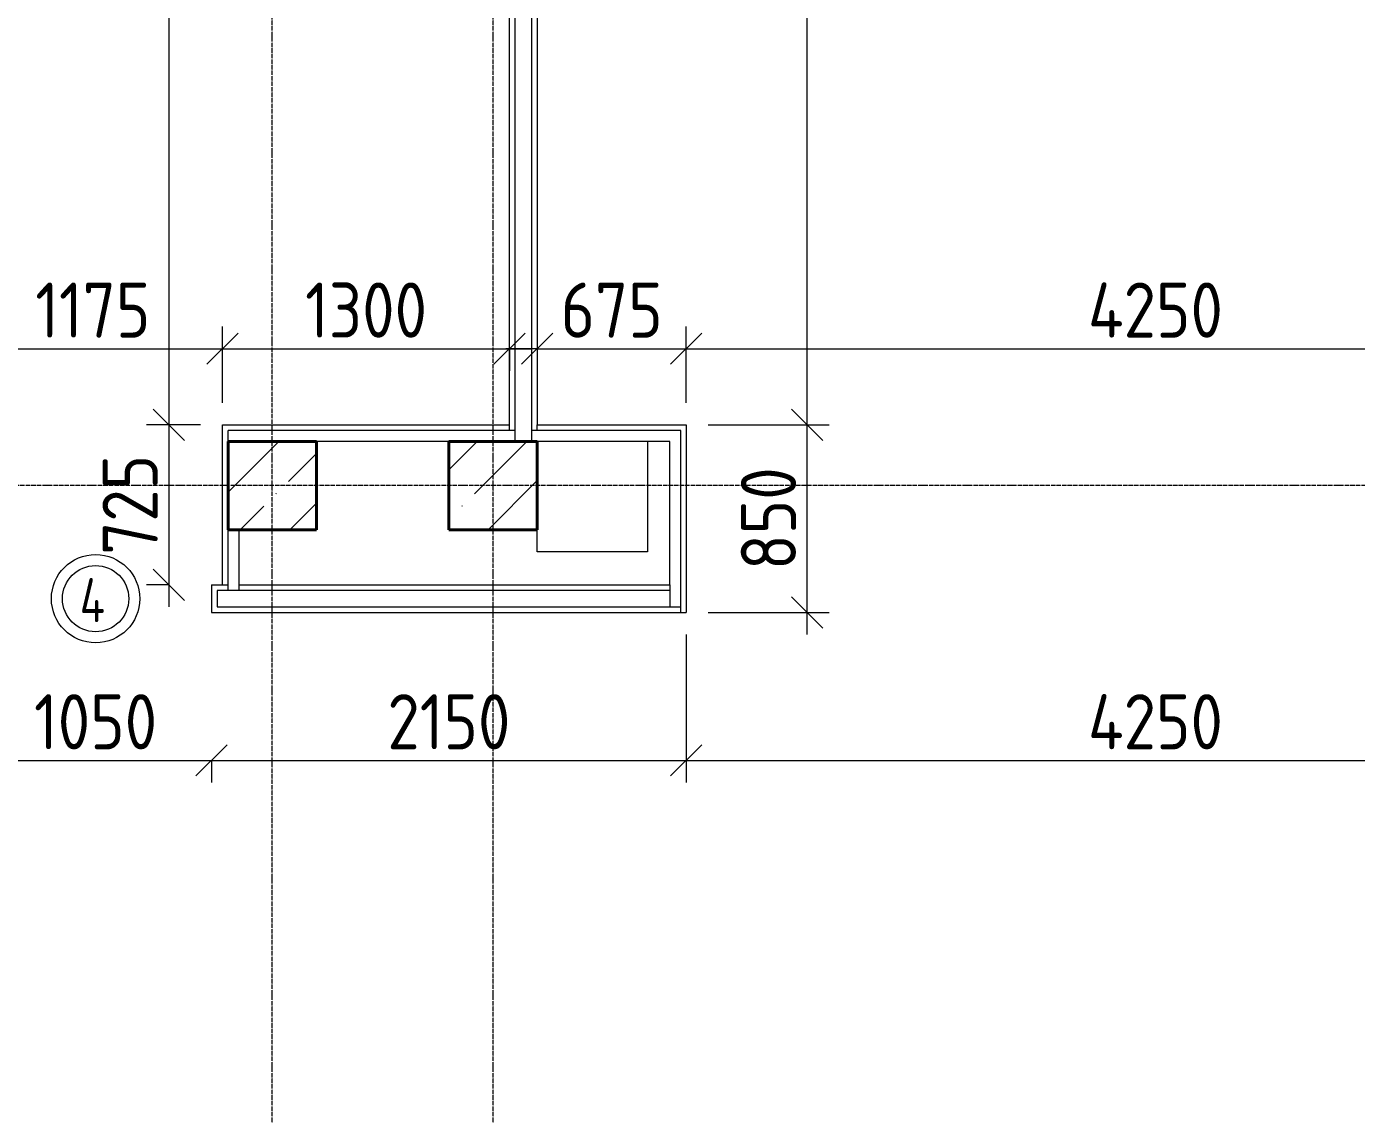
# Model space of a CAD drawing. Header units: millimetres. Extents: x -56773 to 225775, y -262288 to 26541.
# Drawn here: x 14971 to 20994, y -48309 to -43380 of the extents above; entities that cross this region are included whole.
import ezdxf

# ---------------------------------------------------------------- set-up
doc = ezdxf.new("R2010")
doc.units = ezdxf.units.MM
doc.linetypes.add('ADSK_Линия сетки', pattern=[25, 20, -2.5, 0, -2.5])
for name, color, linetype, lineweight in [('Марки дверей', 7, 'Continuous', 20), ('Несущие колонны', 7, 'Continuous', 18), ('Оси', 7, 'Continuous', 9), ('Перекрытие', 7, 'Continuous', 18), ('Размеры', 7, 'Continuous', 9), ('Стены несущие', 7, 'Continuous', 30), ('Стены отделка', 7, 'Continuous', 30), ('Стены штриховка', 7, 'Continuous', 9)]:
    doc.layers.add(name, color=color, linetype=linetype, lineweight=lineweight)
doc.styles.add('GOST Common_2', font='', dxfattribs={"width": 0.9, "height": 250})
doc.styles.add('GOST Common_B', font='', dxfattribs={"width": 0.8, "height": 200})
doc.styles.get('GOST Common_2').set_extended_font_data('GOST Common')
doc.styles.get('GOST Common_B').set_extended_font_data('GOST Common', bold=True)
doc.dimstyles.new('ADSK_Основной_2_0_3', dxfattribs={"dimscale": 304.8, "dimtxt": 201.142999, "dimasz": 0.463911, "dimexe": 0.328084, "dimexo": 0.328084, "dimgap": 0.164042, "dimtad": 1, "dimdec": 3, "dimrnd": 0.001, "dimdsep": 46, "dimtxsty": 'GOST Common_2', "dimblk1": 'OBLIQUE', "dimblk2": 'OBLIQUE', "dimsah": 1, "dimcen": 0.09, "dimdle": 0.328084, "dimazin": 2, "dimtfac": 1, "dimtdec": 4, "dimtix": 1, "dimtmove": 0, "dimatfit": 3, "dimfxl": 1, "dimtvp": 1, "dimtolj": 1, "dimtzin": 0, "dimlwd": 20, "dimlwe": 20, "dimarcsym": 2})
pattern_1 = [(45, (1283.93, -48864.63), (-224.5064, 224.5064), []), (45, (1508.44, -48864.63), (-224.5064, 224.5064), [396.875, -79.375, 3.353, -76.022])]

# ---------------------------------------------------------------- blocks, each defined once
blk = doc.blocks.new('ADSK_КолоннаЖБ_Прямоугольная - 400x400 мм-1807143-Кладочный план 1-го этажа')
at = {"layer": 'Несущие колонны', "lineweight": 40}
for p, q in [((-200, 200), (200, 200)), ((-200, -200), (-200, 200)), ((200, 200), (200, -200)), ((200, -200), (-200, -200))]:
    blk.add_line(p, q, dxfattribs=at)
blk = doc.blocks.new('М_двери1 - Марка экземпляра 2-3719212-Кладочный план 1-го этажа')
at = {"layer": 'Марки дверей'}
for radius in [2, 1.5]:
    blk.add_circle((0, 0), radius, dxfattribs=at)
blk = doc.blocks.new('_Oblique')
at = {"color": 0, "linetype": 'ByBlock', "lineweight": -2}
blk.add_line((-0.5, -0.5), (0.5, 0.5), dxfattribs=at)
blk = doc.blocks.new('*D3689')
at = {"layer": 'Defpoints', "color": 0, "transparency": 16777216}
for p in [(14758.9, -46604.9), (15808.9, -46604.9), (15808.9, -46704.9)]:
    blk.add_point(p, dxfattribs=at)
at = {"layer": 'Размеры', "color": 0, "lineweight": 20, "transparency": 16777216}
for p, q in [((14658.9, -46704.9), (15908.9, -46704.9)), ((14758.9, -46704.9), (14758.9, -46804.9)), ((15808.9, -46704.9), (15808.9, -46804.9))]:
    blk.add_line(p, q, dxfattribs=at)
at = {"layer": 'Размеры', "color": 0, "lineweight": 20, "transparency": 16777216, "xscale": 141.4, "yscale": 141.4, "zscale": 141.4, "rotation": 180}
blk.add_blockref('_Oblique', (14758.9, -46704.9), dxfattribs=at)
at = {"layer": 'Размеры', "color": 0, "lineweight": 20, "transparency": 16777216, "xscale": 141.4, "yscale": 141.4, "zscale": 141.4}
blk.add_blockref('_Oblique', (15808.9, -46704.9), dxfattribs=at)
at = {"layer": 'Размеры', "color": 0, "lineweight": 9, "transparency": 16777216, "insert": (15283.9, -46529.9), "char_height": 250, "width": 560.473, "attachment_point": 5, "style": 'GOST Common_2'}
blk.add_mtext('\\A1;1050', dxfattribs=at)
blk = doc.blocks.new('*D3690')
at = {"layer": 'Defpoints', "color": 0, "transparency": 16777216}
for p in [(17958.9, -46034.7), (15808.9, -46604.9), (17958.9, -46704.9)]:
    blk.add_point(p, dxfattribs=at)
at = {"layer": 'Размеры', "color": 0, "lineweight": 20, "transparency": 16777216}
for p, q in [((17958.9, -46134.7), (17958.9, -46804.9)), ((15708.9, -46704.9), (18058.9, -46704.9)), ((15808.9, -46704.9), (15808.9, -46804.9))]:
    blk.add_line(p, q, dxfattribs=at)
at = {"layer": 'Размеры', "color": 0, "lineweight": 20, "transparency": 16777216, "xscale": 141.4, "yscale": 141.4, "zscale": 141.4, "rotation": 180}
blk.add_blockref('_Oblique', (15808.9, -46704.9), dxfattribs=at)
at = {"layer": 'Размеры', "color": 0, "lineweight": 20, "transparency": 16777216, "xscale": 141.4, "yscale": 141.4, "zscale": 141.4}
blk.add_blockref('_Oblique', (17958.9, -46704.9), dxfattribs=at)
at = {"layer": 'Размеры', "color": 0, "lineweight": 9, "transparency": 16777216, "insert": (16883.9, -46529.9), "char_height": 250, "width": 560.473, "attachment_point": 5, "style": 'GOST Common_2'}
blk.add_mtext('\\A1;2150', dxfattribs=at)
blk = doc.blocks.new('*D3691')
at = {"layer": 'Defpoints', "color": 0, "transparency": 16777216}
for p in [(17958.9, -46034.7), (22208.9, -46034.7), (22208.9, -46704.9)]:
    blk.add_point(p, dxfattribs=at)
at = {"layer": 'Размеры', "color": 0, "lineweight": 20, "transparency": 16777216}
for p, q in [((17958.9, -46134.7), (17958.9, -46804.9)), ((22208.9, -46134.7), (22208.9, -46804.9)), ((17858.9, -46704.9), (22308.9, -46704.9))]:
    blk.add_line(p, q, dxfattribs=at)
at = {"layer": 'Размеры', "color": 0, "lineweight": 20, "transparency": 16777216, "xscale": 141.4, "yscale": 141.4, "zscale": 141.4, "rotation": 180}
blk.add_blockref('_Oblique', (17958.9, -46704.9), dxfattribs=at)
at = {"layer": 'Размеры', "color": 0, "lineweight": 20, "transparency": 16777216, "xscale": 141.4, "yscale": 141.4, "zscale": 141.4}
blk.add_blockref('_Oblique', (22208.9, -46704.9), dxfattribs=at)
at = {"layer": 'Размеры', "color": 0, "lineweight": 9, "transparency": 16777216, "insert": (20083.9, -46529.9), "char_height": 250, "width": 625.93, "attachment_point": 5, "style": 'GOST Common_2'}
blk.add_mtext('\\A1;4250', dxfattribs=at)
blk = doc.blocks.new('*D3740')
at = {"layer": 'Defpoints', "color": 0, "transparency": 16777216}
for p in [(17283.9, -44739.6), (17958.9, -44839.6), (17958.9, -45184.7)]:
    blk.add_point(p, dxfattribs=at)
at = {"layer": 'Размеры', "color": 0, "lineweight": 20, "transparency": 16777216}
for p, q in [((17958.9, -45084.7), (17958.9, -44739.6)), ((17283.9, -44839.6), (17142.5, -44839.6)), ((17283.9, -44839.6), (17283.9, -44939.6)), ((17283.9, -44839.6), (17958.9, -44839.6)), ((17958.9, -44839.6), (18100.3, -44839.6))]:
    blk.add_line(p, q, dxfattribs=at)
at = {"layer": 'Размеры', "color": 0, "lineweight": 20, "transparency": 16777216, "xscale": 141.4, "yscale": 141.4, "zscale": 141.4}
blk.add_blockref('_Oblique', (17283.9, -44839.6), dxfattribs=at)
at = {"layer": 'Размеры', "color": 0, "lineweight": 20, "transparency": 16777216, "xscale": 141.4, "yscale": 141.4, "zscale": 141.4, "rotation": 180}
blk.add_blockref('_Oblique', (17958.9, -44839.6), dxfattribs=at)
at = {"layer": 'Размеры', "color": 0, "lineweight": 9, "transparency": 16777216, "insert": (17621.4, -44664.6), "char_height": 250, "width": 454.106, "attachment_point": 5, "style": 'GOST Common_2'}
blk.add_mtext('\\A1;675', dxfattribs=at)
blk = doc.blocks.new('*D3741')
at = {"layer": 'Defpoints', "color": 0, "transparency": 16777216}
for p in [(22208.9, -44839.6), (17958.9, -45184.7), (22208.9, -45184.7)]:
    blk.add_point(p, dxfattribs=at)
at = {"layer": 'Размеры', "color": 0, "lineweight": 20, "transparency": 16777216}
for p, q in [((17958.9, -45084.7), (17958.9, -44739.6)), ((22208.9, -45084.7), (22208.9, -44739.6)), ((17858.9, -44839.6), (22308.9, -44839.6))]:
    blk.add_line(p, q, dxfattribs=at)
at = {"layer": 'Размеры', "color": 0, "lineweight": 20, "transparency": 16777216, "xscale": 141.4, "yscale": 141.4, "zscale": 141.4, "rotation": 180}
blk.add_blockref('_Oblique', (17958.9, -44839.6), dxfattribs=at)
at = {"layer": 'Размеры', "color": 0, "lineweight": 20, "transparency": 16777216, "xscale": 141.4, "yscale": 141.4, "zscale": 141.4}
blk.add_blockref('_Oblique', (22208.9, -44839.6), dxfattribs=at)
at = {"layer": 'Размеры', "color": 0, "lineweight": 9, "transparency": 16777216, "insert": (20083.9, -44664.6), "char_height": 250, "width": 625.93, "attachment_point": 5, "style": 'GOST Common_2'}
blk.add_mtext('\\A1;4250', dxfattribs=at)
blk = doc.blocks.new('*D3743')
at = {"layer": 'Defpoints', "color": 0, "transparency": 16777216}
for p in [(17958.9, -45184.7), (18506.4, -45184.7), (17958.9, -46034.7)]:
    blk.add_point(p, dxfattribs=at)
at = {"layer": 'Размеры', "color": 0, "lineweight": 20, "transparency": 16777216}
for p, q in [((18506.4, -46134.7), (18506.4, -45084.7)), ((18058.9, -45184.7), (18606.4, -45184.7)), ((18058.9, -46034.7), (18606.4, -46034.7))]:
    blk.add_line(p, q, dxfattribs=at)
at = {"layer": 'Размеры', "color": 0, "lineweight": 20, "transparency": 16777216, "xscale": 141.4, "yscale": 141.4, "zscale": 141.4}
for p, rotation in [((18506.4, -45184.7), 90), ((18506.4, -46034.7), 270)]:
    blk.add_blockref('_Oblique', p, dxfattribs=dict(at, rotation=rotation))
at = {"layer": 'Размеры', "color": 0, "lineweight": 9, "transparency": 16777216, "insert": (18331.4, -45609.7), "char_height": 250, "width": 454.106, "attachment_point": 5, "rotation": 90, "style": 'GOST Common_2'}
blk.add_mtext('\\A1;850', dxfattribs=at)
blk = doc.blocks.new('*D3744')
at = {"layer": 'Defpoints', "color": 0, "transparency": 16777216}
for p in [(18406.4, -39509.7), (18506.4, -39509.7), (17958.9, -45184.7)]:
    blk.add_point(p, dxfattribs=at)
at = {"layer": 'Размеры', "color": 0, "lineweight": 20, "transparency": 16777216}
for p, q in [((18506.4, -45284.7), (18506.4, -39409.7)), ((18506.4, -39509.7), (18606.4, -39509.7)), ((18058.9, -45184.7), (18606.4, -45184.7))]:
    blk.add_line(p, q, dxfattribs=at)
at = {"layer": 'Размеры', "color": 0, "lineweight": 20, "transparency": 16777216, "xscale": 141.4, "yscale": 141.4, "zscale": 141.4}
for p, rotation in [((18506.4, -39509.7), 90), ((18506.4, -45184.7), 270)]:
    blk.add_blockref('_Oblique', p, dxfattribs=dict(at, rotation=rotation))
at = {"layer": 'Размеры', "color": 0, "lineweight": 9, "transparency": 16777216, "insert": (18331.4, -42347.2), "char_height": 250, "width": 605.475, "attachment_point": 5, "rotation": 90, "style": 'GOST Common_2'}
blk.add_mtext('\\A1;5675', dxfattribs=at)
blk = doc.blocks.new('*D3746')
at = {"layer": 'Defpoints', "color": 0, "transparency": 16777216}
for p in [(15858.9, -44839.6), (14683.9, -45184.7), (15858.9, -45184.7)]:
    blk.add_point(p, dxfattribs=at)
at = {"layer": 'Размеры', "color": 0, "lineweight": 20, "transparency": 16777216}
for p, q in [((14683.9, -45084.7), (14683.9, -44739.6)), ((15858.9, -45084.7), (15858.9, -44739.6)), ((14583.9, -44839.6), (15958.9, -44839.6))]:
    blk.add_line(p, q, dxfattribs=at)
at = {"layer": 'Размеры', "color": 0, "lineweight": 20, "transparency": 16777216, "xscale": 141.4, "yscale": 141.4, "zscale": 141.4, "rotation": 180}
blk.add_blockref('_Oblique', (14683.9, -44839.6), dxfattribs=at)
at = {"layer": 'Размеры', "color": 0, "lineweight": 20, "transparency": 16777216, "xscale": 141.4, "yscale": 141.4, "zscale": 141.4}
blk.add_blockref('_Oblique', (15858.9, -44839.6), dxfattribs=at)
at = {"layer": 'Размеры', "color": 0, "lineweight": 9, "transparency": 16777216, "insert": (15271.4, -44664.6), "char_height": 250, "width": 515.472, "attachment_point": 5, "style": 'GOST Common_2'}
blk.add_mtext('\\A1;1175', dxfattribs=at)
blk = doc.blocks.new('*D3747')
at = {"layer": 'Defpoints', "color": 0, "transparency": 16777216}
for p in [(17158.9, -44739.6), (17158.9, -44839.6), (15858.9, -45184.7)]:
    blk.add_point(p, dxfattribs=at)
at = {"layer": 'Размеры', "color": 0, "lineweight": 20, "transparency": 16777216}
for p, q in [((15858.9, -45084.7), (15858.9, -44739.6)), ((15758.9, -44839.6), (17258.9, -44839.6)), ((17158.9, -44839.6), (17158.9, -44939.6))]:
    blk.add_line(p, q, dxfattribs=at)
at = {"layer": 'Размеры', "color": 0, "lineweight": 20, "transparency": 16777216, "xscale": 141.4, "yscale": 141.4, "zscale": 141.4, "rotation": 180}
blk.add_blockref('_Oblique', (15858.9, -44839.6), dxfattribs=at)
at = {"layer": 'Размеры', "color": 0, "lineweight": 20, "transparency": 16777216, "xscale": 141.4, "yscale": 141.4, "zscale": 141.4}
blk.add_blockref('_Oblique', (17158.9, -44839.6), dxfattribs=at)
at = {"layer": 'Размеры', "color": 0, "lineweight": 9, "transparency": 16777216, "insert": (16508.9, -44664.6), "char_height": 250, "width": 560.473, "attachment_point": 5, "style": 'GOST Common_2'}
blk.add_mtext('\\A1;1300', dxfattribs=at)
blk = doc.blocks.new('*D3748')
at = {"layer": 'Defpoints', "color": 0, "transparency": 16777216}
for p in [(15715.2, -39509.7), (15615.2, -45184.7), (15858.9, -45184.7)]:
    blk.add_point(p, dxfattribs=at)
at = {"layer": 'Размеры', "color": 0, "lineweight": 20, "transparency": 16777216}
for p, q in [((15615.2, -39409.7), (15615.2, -45284.7)), ((15615.2, -39509.7), (15515.2, -39509.7)), ((15758.9, -45184.7), (15515.2, -45184.7))]:
    blk.add_line(p, q, dxfattribs=at)
at = {"layer": 'Размеры', "color": 0, "lineweight": 20, "transparency": 16777216, "xscale": 141.4, "yscale": 141.4, "zscale": 141.4}
for p, rotation in [((15615.2, -39509.7), 90), ((15615.2, -45184.7), 270)]:
    blk.add_blockref('_Oblique', p, dxfattribs=dict(at, rotation=rotation))
at = {"layer": 'Размеры', "color": 0, "lineweight": 9, "transparency": 16777216, "insert": (15440.2, -42347.2), "char_height": 250, "width": 605.475, "attachment_point": 5, "rotation": 90, "style": 'GOST Common_2'}
blk.add_mtext('\\A1;5675', dxfattribs=at)
blk = doc.blocks.new('*D3749')
at = {"layer": 'Defpoints', "color": 0, "transparency": 16777216}
for p in [(15858.9, -45184.7), (15615.2, -45909.7), (15715.2, -45909.7)]:
    blk.add_point(p, dxfattribs=at)
at = {"layer": 'Размеры', "color": 0, "lineweight": 20, "transparency": 16777216}
for p, q in [((15615.2, -45084.7), (15615.2, -46009.7)), ((15758.9, -45184.7), (15515.2, -45184.7)), ((15615.2, -45909.7), (15515.2, -45909.7))]:
    blk.add_line(p, q, dxfattribs=at)
at = {"layer": 'Размеры', "color": 0, "lineweight": 20, "transparency": 16777216, "xscale": 141.4, "yscale": 141.4, "zscale": 141.4}
for p, rotation in [((15615.2, -45184.7), 90), ((15615.2, -45909.7), 270)]:
    blk.add_blockref('_Oblique', p, dxfattribs=dict(at, rotation=rotation))
at = {"layer": 'Размеры', "color": 0, "lineweight": 9, "transparency": 16777216, "insert": (15440.2, -45547.2), "char_height": 250, "width": 454.106, "attachment_point": 5, "rotation": 90, "style": 'GOST Common_2'}
blk.add_mtext('\\A1;725', dxfattribs=at)

msp = doc.modelspace()

# ---------------------------------------------------------------- hatches: boundary and pattern name
at = {"layer": 'Несущие колонны', "lineweight": 9}
h = msp.add_hatch(dxfattribs=at)
h.set_pattern_fill('FP_3', color=256, style=0, pattern_type=2)
h.set_pattern_definition(pattern_1)
h.paths.add_polyline_path([(15933.9343, -45659.6624), (16283.9343, -45659.6624), (16283.9343, -45259.6624), (15883.9343, -45259.6624), (15883.9343, -45659.6624)])
h = msp.add_hatch(dxfattribs=at)
h.set_pattern_fill('FP_3', color=256, style=0, pattern_type=2)
h.set_pattern_definition(pattern_1)
h.paths.add_polyline_path([(16883.9343, -45659.6624), (17283.9343, -45659.6624), (17283.9343, -45259.6624), (16883.9343, -45259.6624)])

# ---------------------------------------------------------------- linework, layer by layer
for p, q in [((16283.9343, -45259.6624), (15883.9343, -45259.6624)), ((15883.9343, -45659.6624), (15883.9343, -45259.6624)), ((16283.9343, -45259.6624), (16283.9343, -45659.6624)), ((17283.9343, -45259.6624), (16883.9343, -45259.6624)), ((16883.9343, -45659.6624), (16883.9343, -45259.6624)), ((17283.9343, -45259.6624), (17283.9343, -45659.6624)), ((15933.9343, -45659.6624), (15883.9343, -45659.6624)), ((16283.9343, -45659.6624), (15933.9343, -45659.6624)), ((17283.9343, -45659.6624), (16883.9343, -45659.6624))]:
    msp.add_line(p, q, dxfattribs=at)
at = {"layer": 'Оси', "linetype": 'ADSK_Линия сетки', "lineweight": 5}
for p, q in [((16083.9343, -59838.5137), (16083.9343, -38837.1863)), ((17083.9343, -59838.5137), (17083.9343, -38837.1863)), ((63681.4538, -45459.6624), (-23956.1623, -45459.6624))]:
    msp.add_line(p, q, dxfattribs=at)
at = {"layer": 'Перекрытие'}
for p, q in [((17783.9343, -45259.6624), (17783.9343, -45759.6624)), ((17283.9343, -45759.6624), (17283.9343, -45659.6624)), ((17783.9343, -45759.6624), (17283.9343, -45759.6624))]:
    msp.add_line(p, q, dxfattribs=at)
at = {"layer": 'Стены несущие', "lineweight": 9}
for p, q in [((17158.9343, -45184.6624), (17158.9343, -39659.6624)), ((17283.9343, -39659.6624), (17283.9343, -45184.6624)), ((17883.9343, -45259.6624), (15883.9343, -45259.6624)), ((17883.9343, -45909.6624), (17883.9343, -45259.6624)), ((15933.9343, -45909.6624), (15933.9343, -45659.6624)), ((15808.9343, -45909.6624), (15858.9343, -45909.6624)), ((15808.9343, -45909.6624), (15808.9343, -46034.6624)), ((15933.9343, -45909.6624), (17883.9343, -45909.6624)), ((15808.9343, -46034.6624), (17933.9343, -46034.6624))]:
    msp.add_line(p, q, dxfattribs=at)
at = {"layer": 'Стены отделка', "lineweight": 18}
for p, q in [((15858.9343, -45184.6624), (17158.9343, -45184.6624)), ((15858.9343, -45909.6624), (15858.9343, -45184.6624)), ((17283.9343, -45184.6624), (17958.9343, -45184.6624)), ((17958.9343, -45184.6624), (17958.9343, -46034.6624)), ((17933.9343, -46034.6624), (17958.9343, -46034.6624))]:
    msp.add_line(p, q, dxfattribs=at)
at = {"layer": 'Стены штриховка', "lineweight": 9}
for p, q in [((17183.9343, -45259.6624), (17183.9343, -39684.6624)), ((17258.9343, -45259.6624), (17258.9343, -39684.6624)), ((17183.9343, -45209.6624), (15883.9343, -45209.6624)), ((15883.9343, -45934.6624), (15883.9343, -45209.6624)), ((17158.9343, -45209.6624), (17158.9343, -45184.6624)), ((17933.9343, -45209.6624), (17258.9343, -45209.6624)), ((17283.9343, -45209.6624), (17283.9343, -45184.6624)), ((17933.9343, -46034.6624), (17933.9343, -45209.6624)), ((15933.9343, -45659.6624), (15883.9343, -45659.6624)), ((15833.9343, -45934.6624), (15833.9343, -46009.6624)), ((17883.9343, -45934.6624), (15833.9343, -45934.6624)), ((15858.9343, -45909.6624), (15883.9343, -45909.6624)), ((15933.9343, -45934.6624), (15933.9343, -45909.6624)), ((17883.9343, -45909.6624), (17883.9343, -46009.6624)), ((15833.9343, -46009.6624), (17933.9343, -46009.6624))]:
    msp.add_line(p, q, dxfattribs=at)

# ---------------------------------------------------------------- block references
at = {"layer": 'Марки дверей', "xscale": 99.99999999999993, "yscale": 99.99999999999993, "zscale": 99.99999999999993}
msp.add_blockref('М_двери1 - Марка экземпляра 2-3719212-Кладочный план 1-го этажа', (15283.9343, -45972.1624), dxfattribs=at)
at = {"layer": 'Несущие колонны', "lineweight": 40, "rotation": 89.9999999999999}
for p in [(16083.9343, -45459.6624), (17083.9343, -45459.6624)]:
    msp.add_blockref('ADSK_КолоннаЖБ_Прямоугольная - 400x400 мм-1807143-Кладочный план 1-го этажа', p, dxfattribs=at)

# ---------------------------------------------------------------- texts
at = {"layer": 'Марки дверей', "lineweight": 5, "insert": (15211.8769, -45878.5035), "char_height": 200, "width": 166.751, "attachment_point": 1, "style": 'GOST Common_B'}
msp.add_mtext('\\fGOST Common|b1|i0|c204|p34|;\\W.8;4', dxfattribs=at)

# ---------------------------------------------------------------- dimensions: what is measured, and where the dimension line sits
at = {"layer": 'Размеры', "lineweight": 9}
for base, p1, p2, override, picture, middle in [((15615.2463, -45184.6624), (15715.2312, -39509.6624), (15858.9343, -45184.6624), {"dimpost": '<>', "dimfxl": 5676.819145}, '*D3748', (15440.2463, -42347.1624)), ((18506.3823, -39509.6624), (17958.9343, -45184.6624), (18406.3974, -39509.6624), {"dimpost": '<>', "dimfxl": 5692.613479}, '*D3744', (18331.3823, -42347.1624)), ((15615.2463, -45909.6624), (15858.9343, -45184.6624), (15715.2312, -45909.6624), {"dimpost": '<>', "dimfxl": 739.104594}, '*D3749', (15440.2463, -45547.1624)), ((18506.3823, -45184.6624), (17958.9343, -46034.6624), (17958.9343, -45184.6624), {"dimpost": '<>', "dimfxl": 850}, '*D3743', (18331.3823, -45609.6624))]:
    dim = msp.add_linear_dim(base=base, p1=p1, p2=p2, angle=90, dimstyle='ADSK_Основной_2_0_3', override=override, dxfattribs=at)
    dim.commit()
    dim.dimension.update_dxf_attribs({"geometry": picture, "text_midpoint": middle})
for base, p1, p2, override, picture, middle in [((15858.9343, -44839.5731), (14683.9343, -45184.6624), (15858.9343, -45184.6624), {"dimpost": '<>', "dimfxl": 1175}, '*D3746', (15271.4343, -44664.5731)), ((17158.9343, -44839.5731), (15858.9343, -45184.6624), (17158.9343, -44739.5882), {"dimpost": '<>', "dimfxl": 1374.078269}, '*D3747', (16508.9343, -44664.5731)), ((17958.9343, -44839.5731), (17283.9343, -44739.5882), (17958.9343, -45184.6624), {"dimpost": '<>', "dimfxl": 808.52711}, '*D3740', (17621.4343, -44664.5731)), ((22208.9343, -44839.5731), (17958.9343, -45184.6624), (22208.9343, -45184.6624), {"dimpost": '<>', "dimfxl": 4250}, '*D3741', (20083.9343, -44664.5731)), ((17958.9343, -46704.8769), (15808.9343, -46604.892), (17958.9343, -46034.6624), {"dimpost": '<>', "dimfxl": 2224.334023}, '*D3690', (16883.9343, -46529.8769)), ((22208.9343, -46704.8769), (17958.9343, -46034.6624), (22208.9343, -46034.6624), {"dimpost": '<>', "dimfxl": 4250}, '*D3691', (20083.9343, -46529.8769)), ((15808.9343, -46704.8769), (14758.9343, -46604.892), (15808.9343, -46604.892), {"dimpost": '<>', "dimfxl": 1050}, '*D3689', (15283.9343, -46529.8769))]:
    dim = msp.add_linear_dim(base=base, p1=p1, p2=p2, dimstyle='ADSK_Основной_2_0_3', override=override, dxfattribs=at)
    dim.commit()
    dim.dimension.update_dxf_attribs({"geometry": picture, "text_midpoint": middle})

doc.saveas('drawing.dxf')
